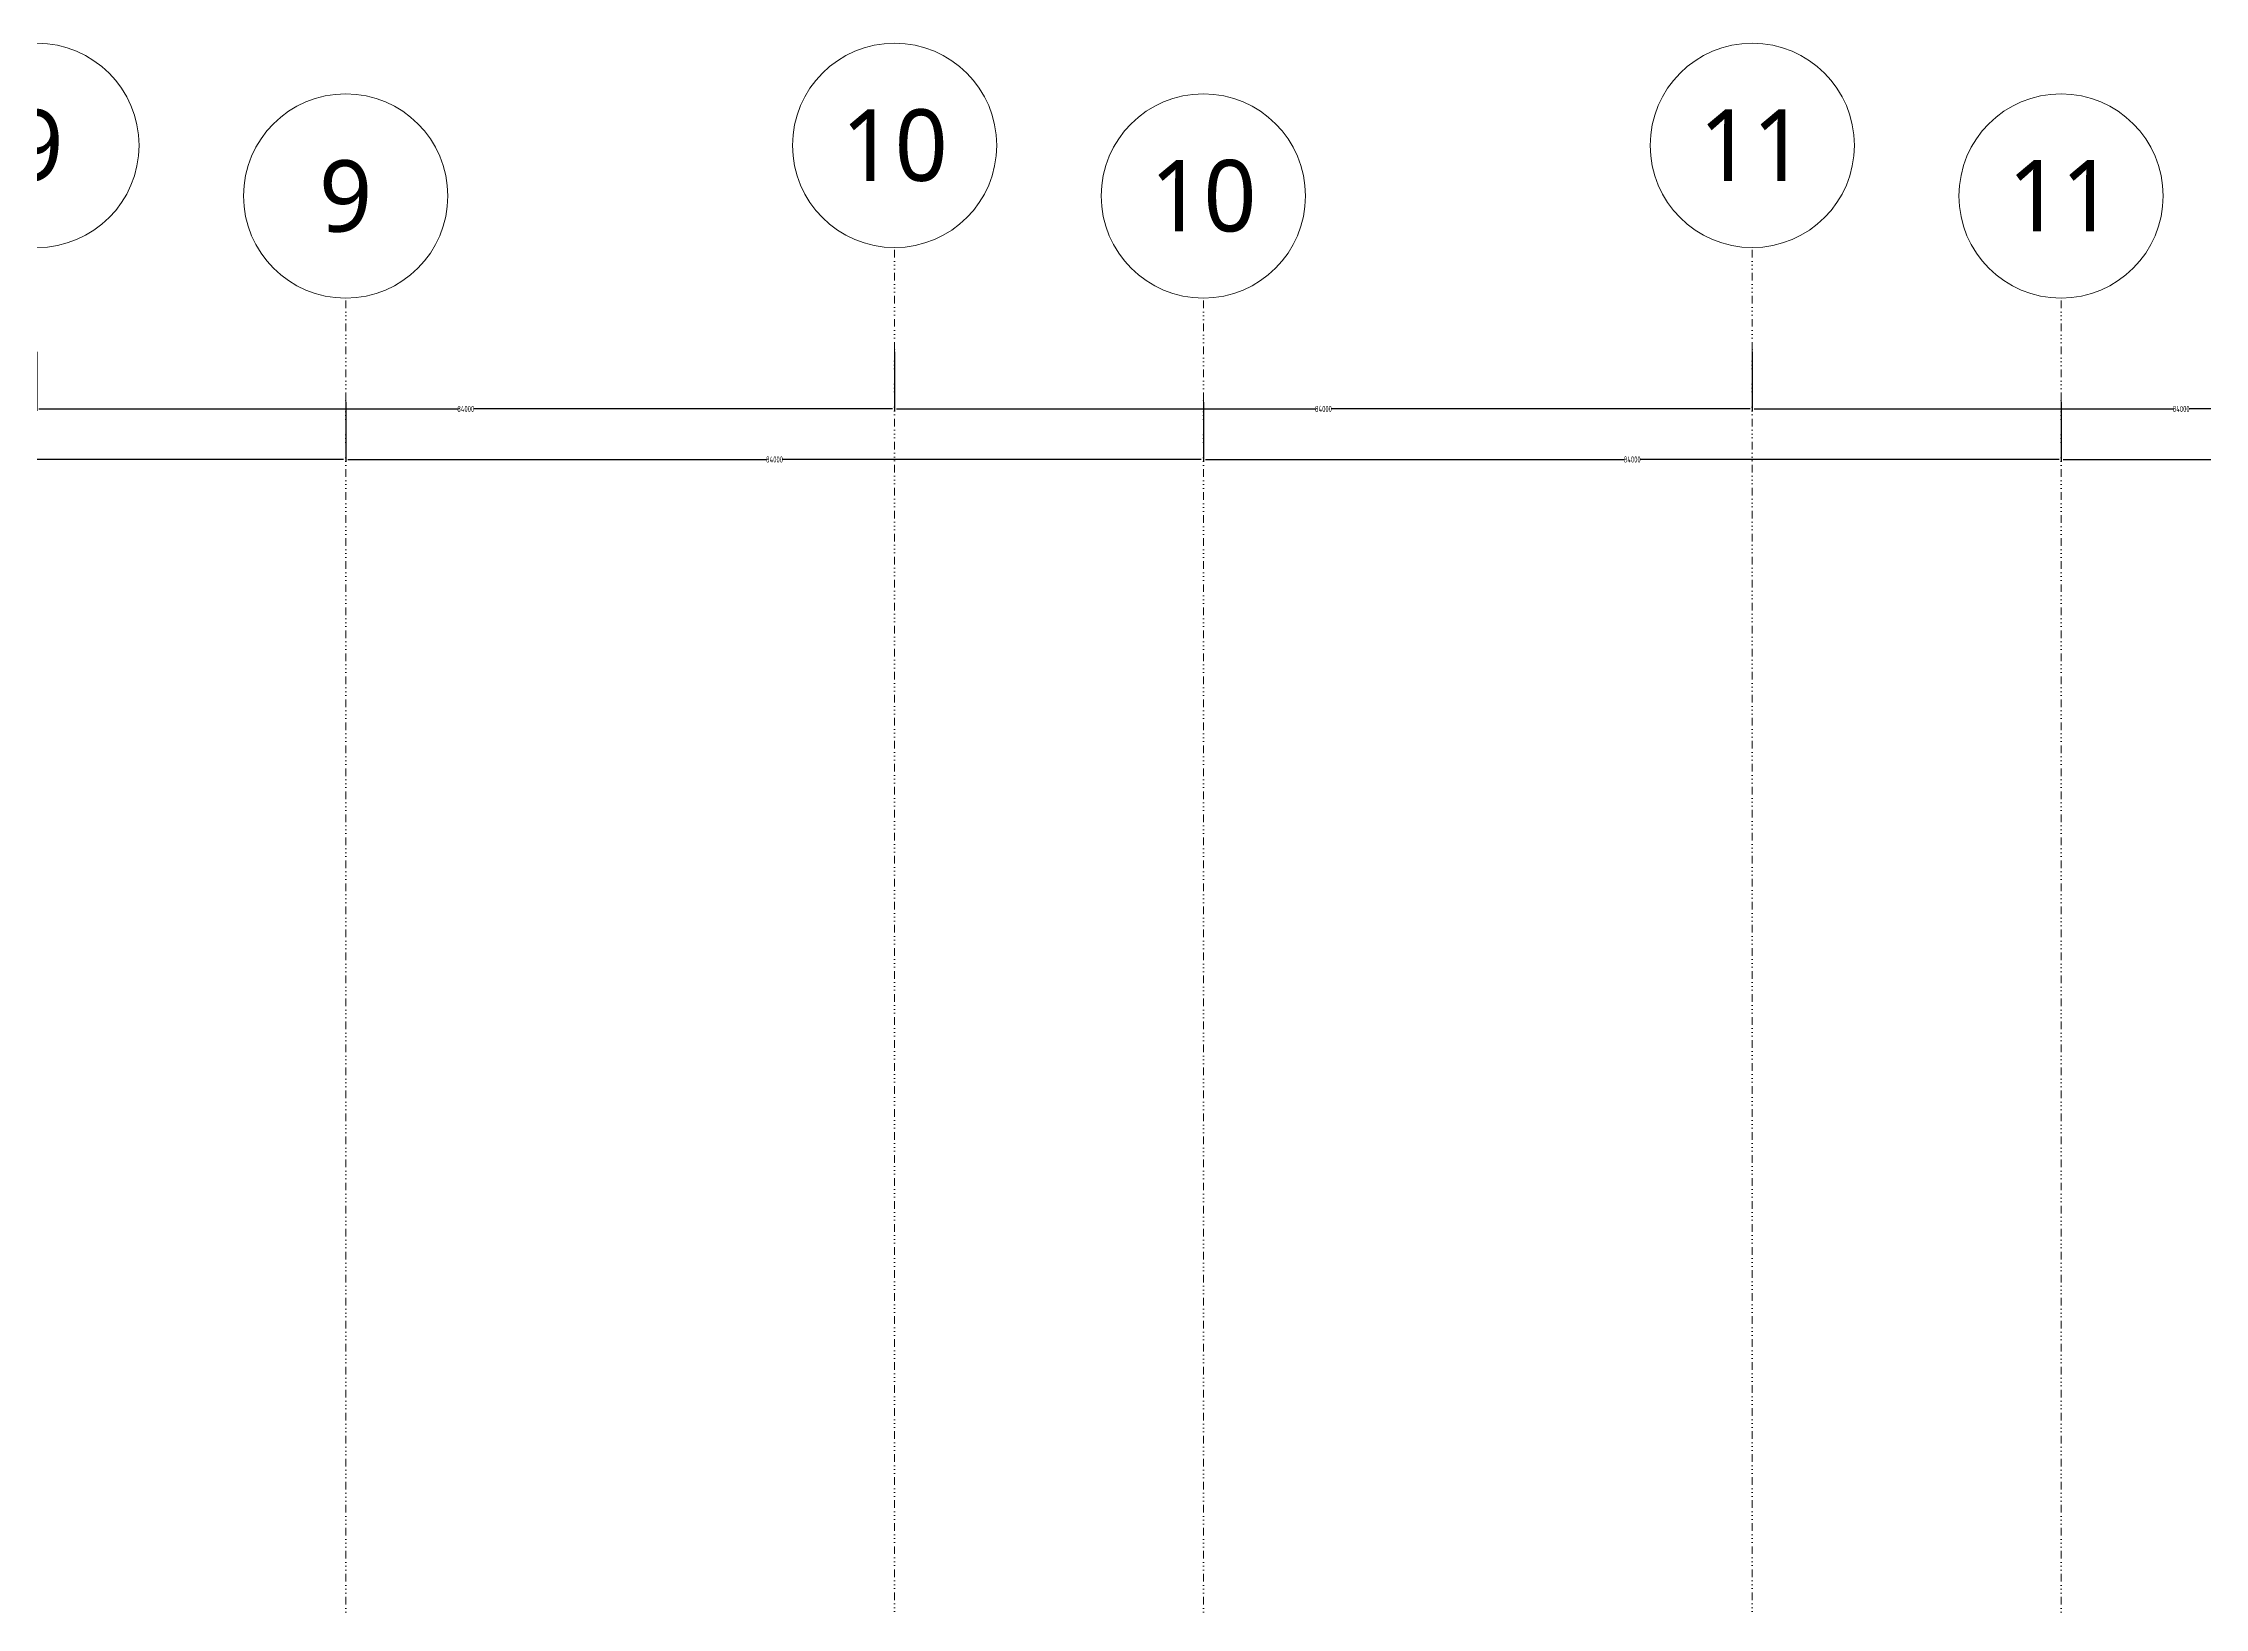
# Model space of a CAD drawing. Extents: x -168053 to 290600, y -560063 to 131745.
# Drawn here: x 65438 to 86608, y 116428 to 131745 of the extents above; entities that cross this region are included whole.
import ezdxf
from ezdxf.enums import TextEntityAlignment as Align

# ---------------------------------------------------------------- set-up
doc = ezdxf.new("R2010")
doc.units = 0
doc.header["$LTSCALE"] = 250
doc.linetypes.add('H12PL1$0$JJP_三點線', pattern=[0.9, 0.3, -0.15, 0, -0.15, 0, -0.15, 0, -0.15])
doc.linetypes.add('H12PL25$0$JJP_三點線', pattern=[0.9, 0.3, -0.15, 0, -0.15, 0, -0.15, 0, -0.15])
for name, color, linetype in [('H12PL1$0$A-DIM', 252, 'Continuous'), ('H12PL1$0$S-GRID', 252, 'Continuous'), ('H12PL25$0$A-DIM', 252, 'Continuous'), ('H12PL25$0$S-GRID', 252, 'Continuous')]:
    doc.layers.add(name, color=color, linetype=linetype)
doc.styles.add('H12PL1$0$dim-txt', font='isocp.shx', dxfattribs={"width": 0.7, "bigfont": 'chineset.shx'})
doc.styles.add('H12PL1$0$Standard', font='', dxfattribs={"width": 0.8})
doc.styles.add('H12PL25$0$dim-txt', font='isocp.shx', dxfattribs={"width": 0.7, "bigfont": 'chineset.shx'})
doc.styles.add('H12PL25$0$Standard', font='', dxfattribs={"width": 0.8})
doc.styles.get('H12PL1$0$Standard').set_extended_font_data('Microsoft JhengHei')
doc.styles.get('H12PL25$0$Standard').set_extended_font_data('Microsoft JhengHei')
doc.dimstyles.new('H12PL1$0$ARCH-dim-200MM', dxfattribs={"dimscale": 200, "dimtxt": 0.3, "dimasz": 0.1, "dimexe": 0.1, "dimexo": 0.1, "dimgap": 0.05, "dimtad": 1, "dimdec": 0, "dimlfac": 10, "dimrnd": 0.5, "dimdsep": 46, "dimtxsty": 'H12PL1$0$dim-txt', "dimblk": 'H12PL1$0$_Dot', "dimcen": 2, "dimclrd": 256, "dimclre": 256, "dimclrt": 256, "dimadec": 0, "dimazin": 0, "dimtfac": 1, "dimtix": 1, "dimtmove": 2, "dimatfit": 3, "dimldrblk": 'H12PL1$0$_OBLIQUE', "dimfxl": 1, "dimtvp": 1, "dimtolj": 1, "dimarcsym": 0})
doc.dimstyles.new('H12PL25$0$ARCH-dim-200MM', dxfattribs={"dimscale": 200, "dimtxt": 0.3, "dimasz": 0.1, "dimexe": 0.1, "dimexo": 0.1, "dimgap": 0.05, "dimtad": 1, "dimdec": 0, "dimlfac": 10, "dimrnd": 0.5, "dimdsep": 46, "dimtxsty": 'H12PL25$0$dim-txt', "dimblk": 'H12PL25$0$_Dot', "dimcen": 2, "dimclrd": 256, "dimclre": 256, "dimclrt": 256, "dimadec": 0, "dimazin": 0, "dimtfac": 1, "dimtix": 1, "dimtmove": 2, "dimatfit": 3, "dimldrblk": 'H12PL25$0$_OBLIQUE', "dimfxl": 1, "dimtvp": 1, "dimtolj": 1, "dimarcsym": 0})

# ---------------------------------------------------------------- blocks, each defined once
blk = doc.blocks.new('*D120')
at = {"layer": 'DEFPOINTS', "color": 0, "linetype": 'Continuous', "transparency": 16777216}
for p in [(60000, 128250), (68400, 128250), (68400, 127670)]:
    blk.add_point(p, dxfattribs=at)
at = {"layer": 'H12PL25$0$A-DIM', "linetype": 'Continuous', "lineweight": -2, "transparency": 16777216}
for p, q in [((60000, 128230), (60000, 127650)), ((68400, 128230), (68400, 127650)), ((60020, 127670), (64121, 127670)), ((68380, 127670), (64279, 127670))]:
    blk.add_line(p, q, dxfattribs=at)
at = {"layer": 'H12PL25$0$A-DIM', "linetype": 'Continuous', "lineweight": 0, "transparency": 16777216, "insert": (64200, 127670), "char_height": 60, "attachment_point": 5, "style": 'H12PL25$0$dim-txt'}
blk.add_mtext('\\A1;84000', dxfattribs=at)
blk = doc.blocks.new('H12PL25$0$_Dot')
blk = doc.blocks.new('H12PL25$0$_OBLIQUE')
at = {"color": 0, "linetype": 'ByBlock', "lineweight": -2}
blk.add_line((-0.5, -0.5), (0.5, 0.5), dxfattribs=at)
blk = doc.blocks.new('*D121')
at = {"layer": 'DEFPOINTS', "color": 0, "linetype": 'Continuous', "transparency": 16777216}
for p in [(68400, 128250), (76800, 128250), (76800, 127670)]:
    blk.add_point(p, dxfattribs=at)
at = {"layer": 'H12PL25$0$A-DIM', "linetype": 'Continuous', "lineweight": -2, "transparency": 16777216}
for p, q in [((68400, 128230), (68400, 127650)), ((76800, 128230), (76800, 127650)), ((68420, 127670), (72521, 127670)), ((76780, 127670), (72679, 127670))]:
    blk.add_line(p, q, dxfattribs=at)
at = {"layer": 'H12PL25$0$A-DIM', "linetype": 'Continuous', "lineweight": 0, "transparency": 16777216, "insert": (72600, 127670), "char_height": 60, "attachment_point": 5, "style": 'H12PL25$0$dim-txt'}
blk.add_mtext('\\A1;84000', dxfattribs=at)
blk = doc.blocks.new('*D122')
at = {"layer": 'DEFPOINTS', "color": 0, "linetype": 'Continuous', "transparency": 16777216}
for p in [(76800, 128250), (85200, 128250), (85200, 127670)]:
    blk.add_point(p, dxfattribs=at)
at = {"layer": 'H12PL25$0$A-DIM', "linetype": 'Continuous', "lineweight": -2, "transparency": 16777216}
for p, q in [((76800, 128230), (76800, 127650)), ((85200, 128230), (85200, 127650)), ((76820, 127670), (80921, 127670)), ((85180, 127670), (81079, 127670))]:
    blk.add_line(p, q, dxfattribs=at)
at = {"layer": 'H12PL25$0$A-DIM', "linetype": 'Continuous', "lineweight": 0, "transparency": 16777216, "insert": (81000, 127670), "char_height": 60, "attachment_point": 5, "style": 'H12PL25$0$dim-txt'}
blk.add_mtext('\\A1;84000', dxfattribs=at)
blk = doc.blocks.new('*D123')
at = {"layer": 'DEFPOINTS', "color": 0, "linetype": 'Continuous', "transparency": 16777216}
for p in [(85200, 128250), (93600, 128250), (93600, 127670)]:
    blk.add_point(p, dxfattribs=at)
at = {"layer": 'H12PL25$0$A-DIM', "linetype": 'Continuous', "lineweight": -2, "transparency": 16777216}
for p, q in [((85200, 128230), (85200, 127650)), ((93600, 128230), (93600, 127650)), ((85220, 127670), (89321, 127670)), ((93580, 127670), (89479, 127670))]:
    blk.add_line(p, q, dxfattribs=at)
at = {"layer": 'H12PL25$0$A-DIM', "linetype": 'Continuous', "lineweight": 0, "transparency": 16777216, "insert": (89400, 127670), "char_height": 60, "attachment_point": 5, "style": 'H12PL25$0$dim-txt'}
blk.add_mtext('\\A1;84000', dxfattribs=at)
blk = doc.blocks.new('*D233')
at = {"layer": 'DEFPOINTS', "color": 0, "linetype": 'Continuous', "transparency": 16777216}
for p in [(68400, 128250), (76800, 128250), (76800, 127670)]:
    blk.add_point(p, dxfattribs=at)
at = {"layer": 'H12PL1$0$A-DIM', "linetype": 'Continuous', "lineweight": -2, "transparency": 16777216}
for p, q in [((68400, 128230), (68400, 127650)), ((76800, 128230), (76800, 127650)), ((68420, 127670), (72521, 127670)), ((76780, 127670), (72679, 127670))]:
    blk.add_line(p, q, dxfattribs=at)
at = {"layer": 'H12PL1$0$A-DIM', "linetype": 'Continuous', "lineweight": 0, "transparency": 16777216, "insert": (72600, 127670), "char_height": 60, "attachment_point": 5, "style": 'H12PL1$0$dim-txt'}
blk.add_mtext('\\A1;84000', dxfattribs=at)
blk = doc.blocks.new('H12PL1$0$_Dot')
blk = doc.blocks.new('H12PL1$0$_OBLIQUE')
at = {"color": 0, "linetype": 'ByBlock', "lineweight": -2}
blk.add_line((-0.5, -0.5), (0.5, 0.5), dxfattribs=at)
blk = doc.blocks.new('*D234')
at = {"layer": 'DEFPOINTS', "color": 0, "linetype": 'Continuous', "transparency": 16777216}
for p in [(76800, 128250), (85200, 128250), (85200, 127670)]:
    blk.add_point(p, dxfattribs=at)
at = {"layer": 'H12PL1$0$A-DIM', "linetype": 'Continuous', "lineweight": -2, "transparency": 16777216}
for p, q in [((76800, 128230), (76800, 127650)), ((85200, 128230), (85200, 127650)), ((76820, 127670), (80921, 127670)), ((85180, 127670), (81079, 127670))]:
    blk.add_line(p, q, dxfattribs=at)
at = {"layer": 'H12PL1$0$A-DIM', "linetype": 'Continuous', "lineweight": 0, "transparency": 16777216, "insert": (81000, 127670), "char_height": 60, "attachment_point": 5, "style": 'H12PL1$0$dim-txt'}
blk.add_mtext('\\A1;84000', dxfattribs=at)
blk = doc.blocks.new('*D235')
at = {"layer": 'DEFPOINTS', "color": 0, "linetype": 'Continuous', "transparency": 16777216}
for p in [(85200, 128250), (93600, 128250), (93600, 127670)]:
    blk.add_point(p, dxfattribs=at)
at = {"layer": 'H12PL1$0$A-DIM', "linetype": 'Continuous', "lineweight": -2, "transparency": 16777216}
for p, q in [((85200, 128230), (85200, 127650)), ((93600, 128230), (93600, 127650)), ((85220, 127670), (89321, 127670)), ((93580, 127670), (89479, 127670))]:
    blk.add_line(p, q, dxfattribs=at)
at = {"layer": 'H12PL1$0$A-DIM', "linetype": 'Continuous', "lineweight": 0, "transparency": 16777216, "insert": (89400, 127670), "char_height": 60, "attachment_point": 5, "style": 'H12PL1$0$dim-txt'}
blk.add_mtext('\\A1;84000', dxfattribs=at)
blk = doc.blocks.new('H12PL25')
at = {"layer": 'H12PL25$0$S-GRID', "linetype": 'H12PL25$0$JJP_三點線', "lineweight": 0}
for p, q in [((68400, 128250), (68400, 129250)), ((76800, 128250), (76800, 129250)), ((85200, 128250), (85200, 129250)), ((68400, 128250), (68400, -28000)), ((76800, 128250), (76800, -28000)), ((85200, 128250), (85200, -28000))]:
    blk.add_line(p, q, dxfattribs=at)
at = {"layer": 'H12PL25$0$S-GRID', "lineweight": 0}
for centre in [(68400, 130250), (76800, 130250), (85200, 130250)]:
    blk.add_circle(centre, 1000, dxfattribs=at)
at = {"layer": 'H12PL25$0$S-GRID', "linetype": 'H12PL25$0$JJP_三點線', "lineweight": 0}
for p in [(68400, 128250), (68400, 128250), (76800, 128250), (76800, 128250), (85200, 128250), (85200, 128250)]:
    blk.add_point(p, dxfattribs=at)
at = {"layer": 'H12PL25$0$S-GRID', "style": 'H12PL25$0$Standard'}
for s, p in [('9', (68400, 130600)), ('10', (76800, 130602.36)), ('11', (85200, 130602.36))]:
    blk.add_text(s, height=700, dxfattribs=at).set_placement(p, align=Align.TOP_CENTER)
at = {"layer": 'H12PL25$0$A-DIM', "linetype": 'Continuous', "lineweight": 0}
for base, p1, p2, picture, middle in [((68400, 127670), (60000, 128250), (68400, 128250), '*D120', (64200, 127670)), ((76800, 127670), (68400, 128250), (76800, 128250), '*D121', (72600, 127670)), ((85200, 127670), (76800, 128250), (85200, 128250), '*D122', (81000, 127670)), ((93600, 127670), (85200, 128250), (93600, 128250), '*D123', (89400, 127670))]:
    dim = blk.add_linear_dim(base=base, p1=p1, p2=p2, dimstyle='H12PL25$0$ARCH-dim-200MM', dxfattribs=at)
    dim.commit()
    dim.dimension.update_dxf_attribs({"geometry": picture, "text_midpoint": middle, "dimtype": 128})
blk = doc.blocks.new('H12PL1')
at = {"layer": 'H12PL1$0$S-GRID', "linetype": 'H12PL1$0$JJP_三點線', "lineweight": 0}
for p, q in [((76800, 128250), (76800, 129250)), ((85200, 128250), (85200, 129250)), ((76800, 128250), (76800, -28000)), ((85200, 128250), (85200, -28000))]:
    blk.add_line(p, q, dxfattribs=at)
at = {"layer": 'H12PL1$0$S-GRID', "lineweight": 0}
for centre in [(68400, 130250), (76800, 130250), (85200, 130250)]:
    blk.add_circle(centre, 1000, dxfattribs=at)
at = {"layer": 'H12PL1$0$S-GRID', "linetype": 'H12PL1$0$JJP_三點線', "lineweight": 0}
for p in [(76800, 128250), (76800, 128250), (85200, 128250), (85200, 128250)]:
    blk.add_point(p, dxfattribs=at)
at = {"layer": 'H12PL1$0$S-GRID', "style": 'H12PL1$0$Standard'}
for s, p in [('9', (68400, 130600)), ('10', (76800, 130602.36)), ('11', (85200, 130602.36))]:
    blk.add_text(s, height=700, dxfattribs=at).set_placement(p, align=Align.TOP_CENTER)
at = {"layer": 'H12PL1$0$A-DIM', "linetype": 'Continuous', "lineweight": 0}
for base, p1, p2, picture, middle in [((76800, 127670), (68400, 128250), (76800, 128250), '*D233', (72600, 127670)), ((85200, 127670), (76800, 128250), (85200, 128250), '*D234', (81000, 127670)), ((93600, 127670), (85200, 128250), (93600, 128250), '*D235', (89400, 127670))]:
    dim = blk.add_linear_dim(base=base, p1=p1, p2=p2, dimstyle='H12PL1$0$ARCH-dim-200MM', dxfattribs=at)
    dim.commit()
    dim.dimension.update_dxf_attribs({"geometry": picture, "text_midpoint": middle, "dimtype": 128})

msp = doc.modelspace()

# ---------------------------------------------------------------- block references
msp.add_blockref('H12PL25', (0, 0))

# ---------------------------------------------------------------- next in the draw order: block references
msp.add_blockref('H12PL1', (-3024, 495))

doc.saveas('drawing.dxf')
